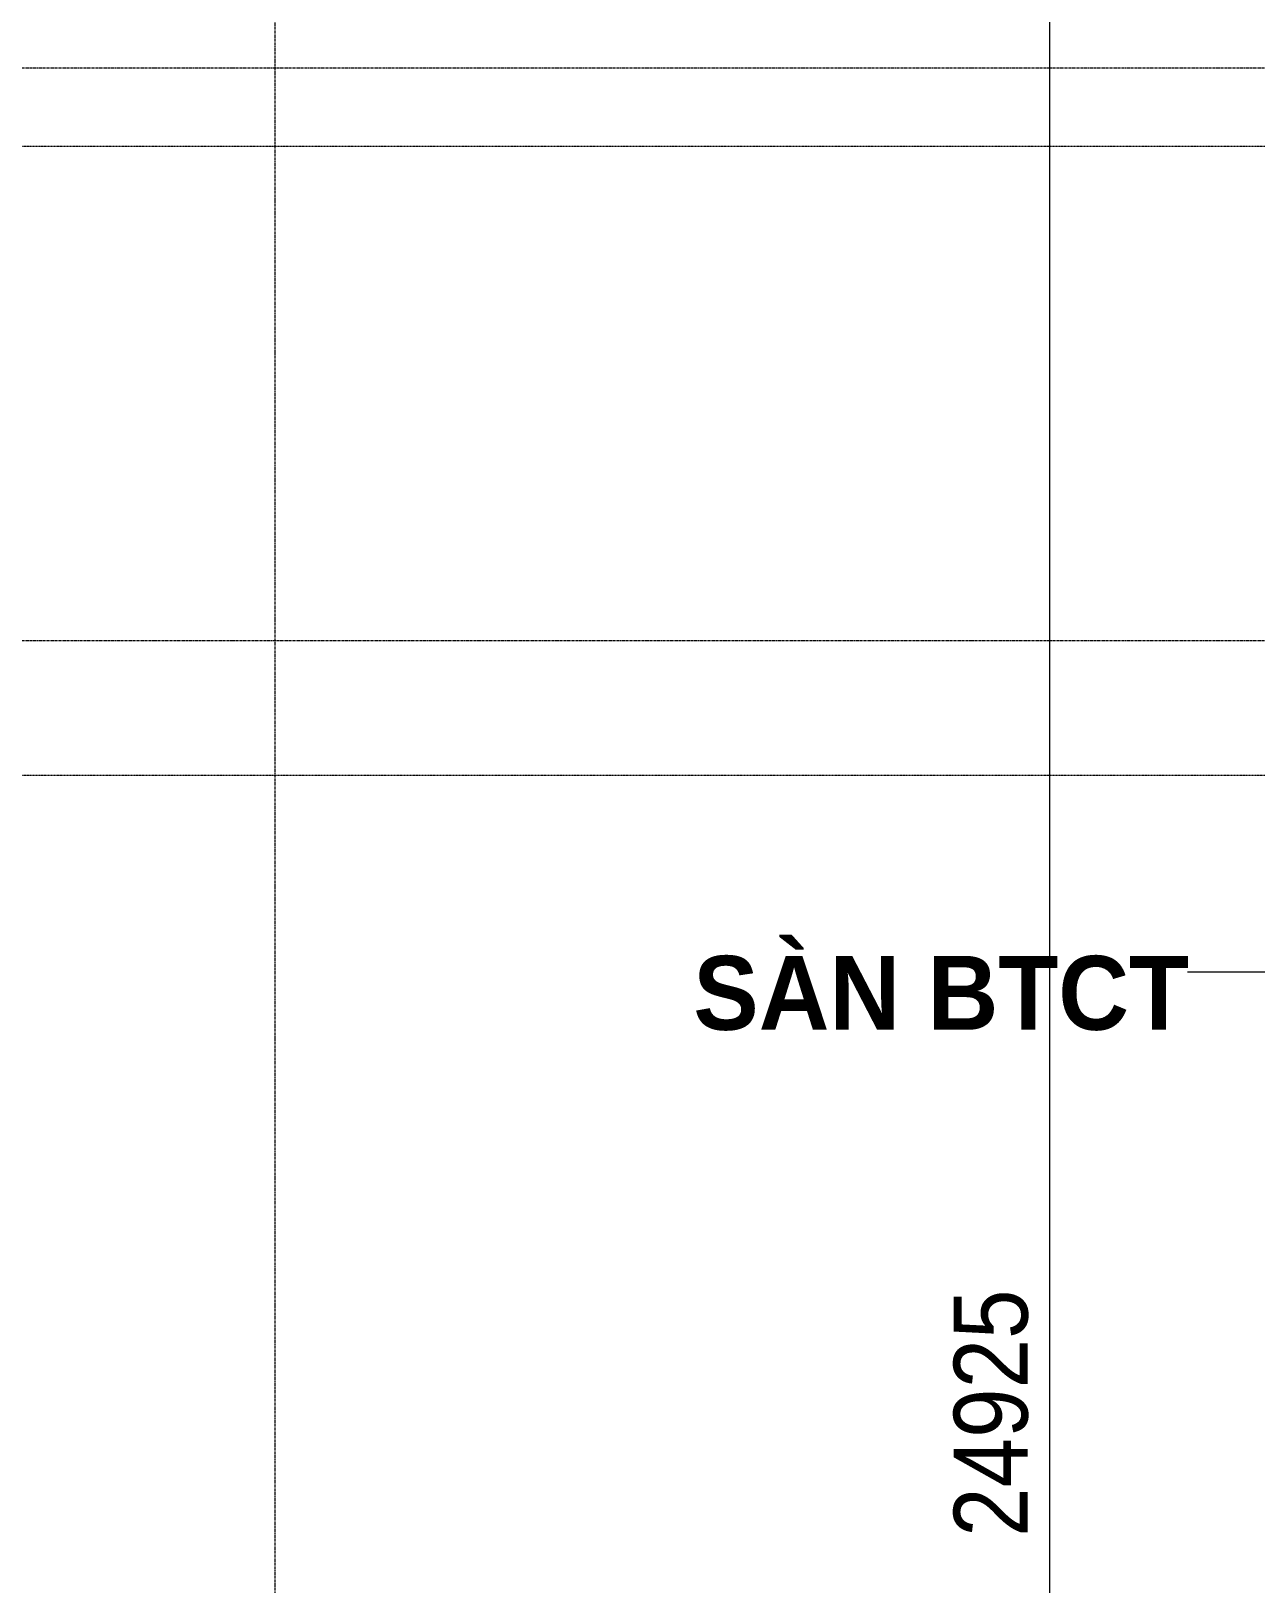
# Model space of a CAD drawing. Header units: millimetres. Extents: x 962 to 239635, y -15958 to 82755.
# Drawn here: x 160382 to 167013, y 64835 to 73237 of the extents above; entities that cross this region are included whole.
import ezdxf

# ---------------------------------------------------------------- set-up
doc = ezdxf.new("R2010")
doc.units = ezdxf.units.MM
doc.linetypes.add('Dash Dot 3_16_', pattern=[7.9375, 4.7625, -1.5875, 0, -1.5875])
doc.linetypes.add('Grid Line', pattern=[22.225, 12.7, -3.175, 3.175, -3.175])
for name, color, linetype, lineweight in [('A-ANNO-DIMS', 211, 'Continuous', 9), ('A-ANNO-DIMS-160', 211, 'Continuous', 9), ('G-ANNO-SYMB-1', 111, 'Dash Dot 3_16_', 18), ('G-ANNO-TEXT-1', 7, 'Continuous', 9), ('G-ANNO-TEXT-3', 250, 'Continuous', 9), ('S-GRID-1', 1, 'Grid Line', 9)]:
    doc.layers.add(name, color=color, linetype=linetype, lineweight=lineweight)
doc.styles.add('Arial_B_5', font='arialbd_0.ttf', dxfattribs={"width": 0.95, "height": 400})
doc.styles.add('UTM Avo', font='UTM Avo.ttf', dxfattribs={"width": 0.9, "height": 400})
doc.dimstyles.new('1_Dim_chi_tiet_2_5', dxfattribs={"dimscale": 304.8, "dimtxt": 399.720379, "dimasz": 0.629921, "dimexe": 0.524934, "dimexo": 0.0625, "dimgap": 0.052493, "dimtad": 1, "dimdec": 0, "dimrnd": 5, "dimzin": 0, "dimdsep": 46, "dimtxsty": 'UTM Avo', "dimblk1": 'OBLIQUE', "dimblk2": 'OBLIQUE', "dimsah": 1, "dimcen": 0.09, "dimdle": 0.524934, "dimazin": 0, "dimtfac": 1, "dimtdec": 4, "dimtix": 1, "dimtmove": 0, "dimatfit": 3, "dimfxl": 1.049869, "dimfxlon": 1, "dimtvp": 1, "dimtolj": 1, "dimtzin": 0, "dimarcsym": 2})

# ---------------------------------------------------------------- blocks, each defined once
blk = doc.blocks.new('DIMBLOCK44-TKCS_MB TẦNG 2')
at = {"layer": 'A-ANNO-DIMS-160'}
for p, q in [((165896.6, 53151.9), (165896.6, 78396.9)), ((165576.6, 78236.9), (166056.6, 78236.9)), ((165896.6, 78236.9), (165576.6, 78236.9)), ((166216.6, 53311.9), (165736.6, 53311.9)), ((165896.6, 53311.9), (166216.6, 53311.9))]:
    blk.add_line(p, q, dxfattribs=at)
at = {"layer": 'A-ANNO-DIMS-160', "lineweight": 25}
for p, q in [((165896.6, 78236.9), (165800.6, 78332.9)), ((165896.6, 78236.9), (165992.6, 78140.9)), ((165896.6, 53311.9), (165800.6, 53407.9)), ((165896.6, 53311.9), (165992.6, 53215.9))]:
    blk.add_line(p, q, dxfattribs=at)
at = {"layer": 'A-ANNO-DIMS-160', "color": 0, "insert": (165377, 65089.7), "char_height": 400, "width": 1643.295, "attachment_point": 1, "rotation": 90, "line_spacing_factor": 1.110334, "style": 'UTM Avo'}
blk.add_mtext('24925', dxfattribs=at)
blk = doc.blocks.new('_Oblique')
at = {"color": 0, "linetype": 'ByBlock', "lineweight": -2}
blk.add_line((-0.5, -0.5), (0.5, 0.5), dxfattribs=at)

msp = doc.modelspace()

# ---------------------------------------------------------------- linework, layer by layer
at = {"layer": 'G-ANNO-SYMB-1'}
for p, q in [((90498.7, 72614.1), (196677.7, 72614.1)), ((90498.7, 69211.5), (196677.7, 69211.5))]:
    msp.add_line(p, q, dxfattribs=at)
at = {"layer": 'G-ANNO-TEXT-3'}
for p, q in [((166652.2, 68145.7), (166641.6, 68145.7)), ((168189.1, 68145.7), (166652.2, 68145.7))]:
    msp.add_line(p, q, dxfattribs=at)
at = {"layer": 'S-GRID-1'}
for p, q in [((161703.5, 19351.6), (161703.5, 76542.3)), ((189415.6, 73036.9), (96253.4, 73036.9)), ((189415.6, 69936.9), (96253.4, 69936.9))]:
    msp.add_line(p, q, dxfattribs=at)

# ---------------------------------------------------------------- texts
at = {"layer": 'G-ANNO-TEXT-1', "insert": (165308.5, 68030.3), "char_height": 400, "width": 2671.248, "attachment_point": 5, "line_spacing_factor": 0.936439, "style": 'Arial_B_5'}
msp.add_mtext('\\pt1824,3648,5472,7296,9120,10944,12768,14592,16416,18240,20064,21888,23712,25536,27360,29184,31008,32832,34656,36480,38304,40128,41952,43776,45600,47424,49248,51072,52896,54720,56544,58368;SÀN BTCT', dxfattribs=at)

# ---------------------------------------------------------------- dimensions: what is measured, and where the dimension line sits
at = {"layer": 'A-ANNO-DIMS'}
dim = msp.add_linear_dim(base=(165896.6, 78236.9), p1=(166216.6, 53311.9), p2=(165576.6, 78236.9), angle=90, dimstyle='1_Dim_chi_tiet_2_5', override={"dimpost": '<>', "dimfxl": 24933.215296}, dxfattribs=at)
dim.commit()
dim.dimension.update_dxf_attribs({"geometry": 'DIMBLOCK44-TKCS_MB TẦNG 2', "text_midpoint": (165673.6, 65774.4)})

doc.saveas('drawing.dxf')
